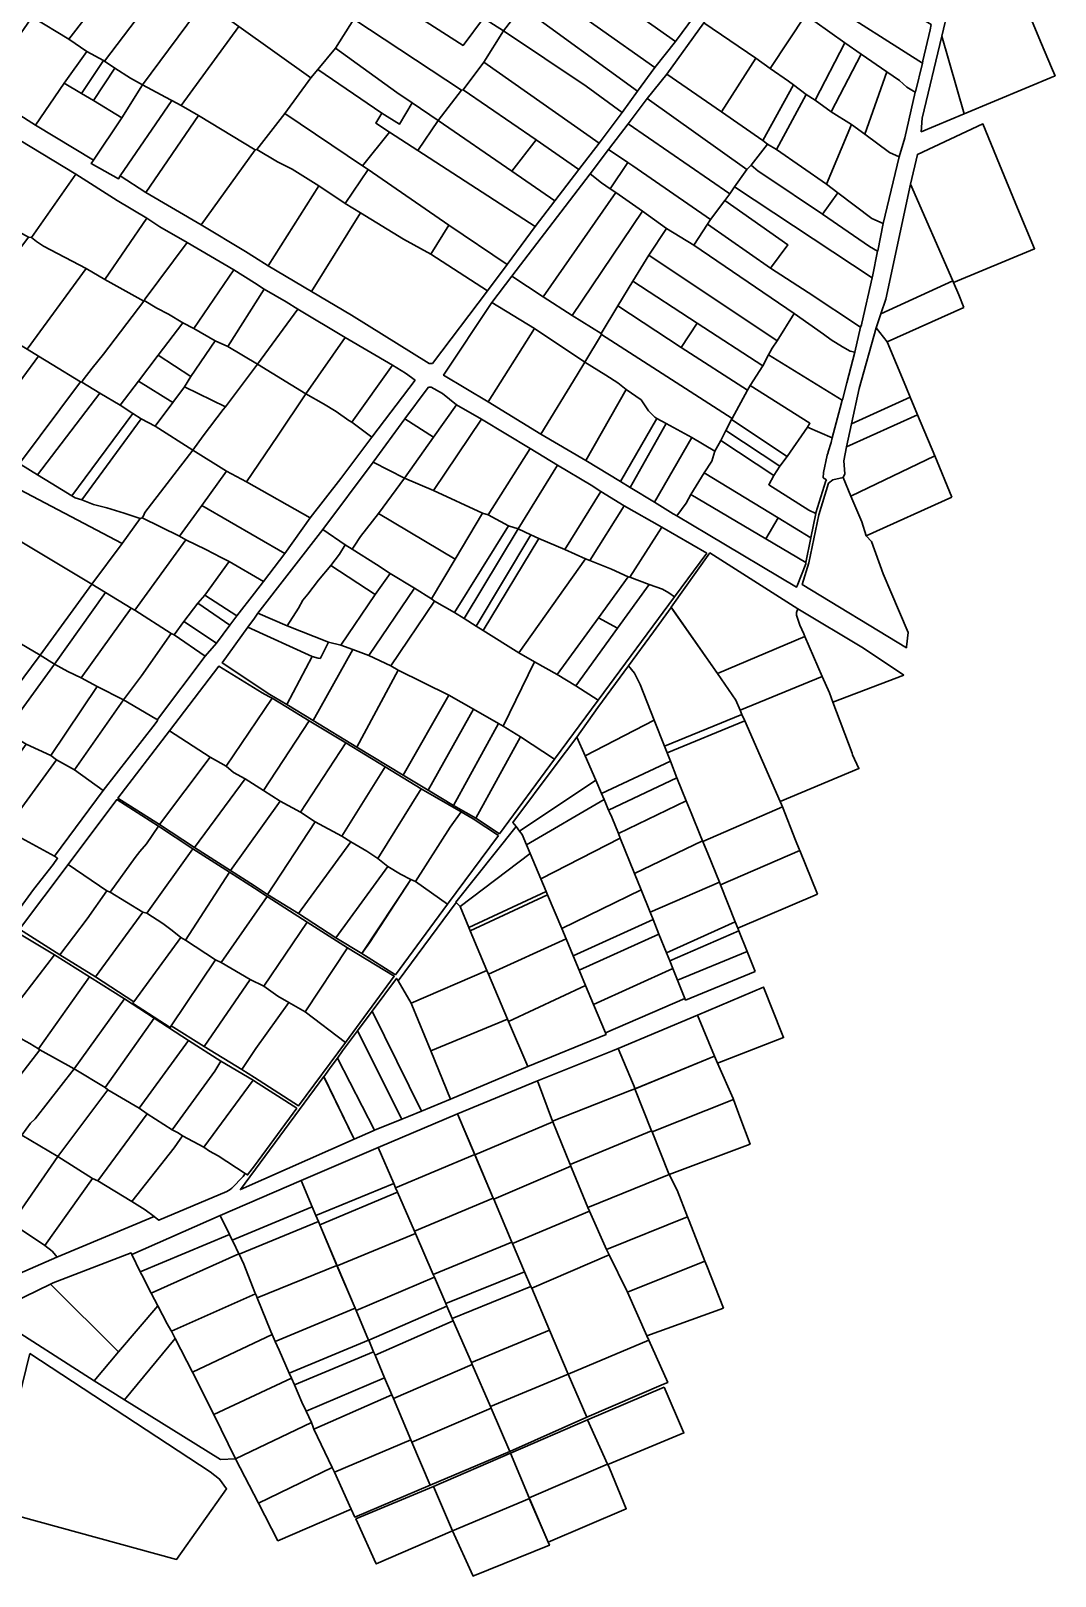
# Model space of a CAD drawing. Header units: metres. Extents: x 569648 to 571548, y 2333509 to 2335006.
# Drawn here: x 570933.4 to 571238.7, y 2333509.1 to 2333969.7 of the extents above; entities that cross this region are included whole.
import ezdxf

# ---------------------------------------------------------------- set-up
doc = ezdxf.new("R2010")
doc.units = ezdxf.units.M
doc.header["$MEASUREMENT"] = 0
doc.linetypes.add('CENTER', pattern=[2, 1.25, -0.25, 0.25, -0.25])
doc.layers.add('Net bo thua dat', color=210, linetype='CENTER', lineweight=30)

msp = doc.modelspace()

# ---------------------------------------------------------------- linework, layer by layer
at = {"layer": 'Net bo thua dat', "linetype": 'Continuous', "flags": 128}
for points in [[(571237.96, 2333958.07), (571234.38, 2333966.54), (571232.2, 2333971.72), (571226.92, 2333984.49), (571221.7, 2333996.97), (571217.75, 2334006.39), (571215.82, 2334009.7), (571215.52, 2334010.22), (571214.7, 2334009.1), (571212.53, 2334000), (571204.92, 2333968.1), (571211.59, 2333944.95), (571238.72, 2333956.28)], [(571014.09, 2333984.12), (570998.41, 2333994.69), (570997.5, 2333995.02), (570985.07, 2333978.33), (570995.37, 2333971.01), (571016.87, 2333955.63), (571018.94, 2333958.15), (571024.2, 2333964.53), (571029.71, 2333973.12), (571030.12, 2333973.75)], [(571113.43, 2333986.77), (571102.2, 2333994.47), (571096.94, 2333998.1), (571096.36, 2333998.15), (571090.96, 2333990.99), (571125.56, 2333966.51), (571131.22, 2333974.13)], [(570973.94, 2333985.2), (570969.75, 2333987.98), (570963.49, 2333992.28), (570954.38, 2333979.71), (570944.67, 2333967.19), (570950.04, 2333963.51), (570955.05, 2333960.81), (570955.36, 2333960.64)], [(571068.34, 2333973.46), (571042.44, 2333990.13), (571036.32, 2333981.99), (571062.22, 2333965.32)], [(571090.96, 2333990.99), (571084.99, 2333983.06), (571119.42, 2333958.76), (571125.56, 2333966.51)], [(570954.38, 2333979.71), (570943.3, 2333987), (570939.16, 2333981.72), (570933.9, 2333973.75), (570944.67, 2333967.19)], [(570985.07, 2333978.33), (570973.94, 2333985.2), (570955.36, 2333960.64), (570958.42, 2333958.58), (570963.13, 2333955.61), (570966.7, 2333953.55)], [(571164.55, 2333974.62), (571160.19, 2333978.13), (571153.36, 2333983.35), (571147.62, 2333987.49), (571145.55, 2333988.65), (571133.96, 2333972.07), (571149.55, 2333961.54), (571153.77, 2333958.49)], [(571174.27, 2333988.13), (571170.26, 2333978.88), (571170.1, 2333978.48), (571199.14, 2333960), (571199.32, 2333960.72), (571201.45, 2333969.97), (571201.8, 2333971.53)], [(571074.26, 2333969.65), (571068.34, 2333973.46), (571062.22, 2333965.32), (571036.32, 2333981.99), (571030.12, 2333973.75), (571029.71, 2333973.12), (571061.73, 2333951.97), (571062.25, 2333952.08), (571068.41, 2333960.33)], [(571084.99, 2333983.06), (571079.7, 2333976.74), (571114.2, 2333951.69), (571119.42, 2333958.76)], [(570995.37, 2333971.01), (570985.07, 2333978.33), (570966.7, 2333953.55), (570975.04, 2333949.11), (570975.37, 2333948.94), (570978.2, 2333947.47)], [(571079.7, 2333976.74), (571074.26, 2333969.65), (571098.95, 2333953.18), (571109.66, 2333945.37), (571114.2, 2333951.69)], [(571170.1, 2333978.48), (571168.63, 2333974.88), (571167.14, 2333972.42), (571176.05, 2333966.06), (571180.92, 2333962.7), (571188.55, 2333957.42), (571192.3, 2333954.89), (571194.52, 2333952.86), (571197.05, 2333951.37), (571197.09, 2333951.53), (571199.14, 2333960)], [(570943.34, 2333954.04), (570950.04, 2333963.51), (570944.67, 2333967.19), (570933.9, 2333973.75), (570933.21, 2333972.91), (570918.5, 2333951.86), (570934.77, 2333941.61)], [(571016.87, 2333955.63), (570995.37, 2333971.01), (570978.2, 2333947.47), (570983.4, 2333944.46), (571000.29, 2333934.17), (571000.7, 2333934.34), (571009.12, 2333945.03)], [(571029.71, 2333973.12), (571024.2, 2333964.53), (571042.51, 2333951.33), (571047.04, 2333948.25), (571054.84, 2333942.94), (571061.73, 2333951.97)], [(571149.55, 2333961.54), (571133.96, 2333972.07), (571122.97, 2333956.77), (571139.25, 2333945.49)], [(571176.05, 2333966.06), (571167.14, 2333972.42), (571164.55, 2333974.62), (571153.77, 2333958.49), (571159.21, 2333954.7), (571160.72, 2333953.57), (571164.55, 2333950.69), (571167.15, 2333948.98)], [(571098.95, 2333953.18), (571074.26, 2333969.65), (571068.41, 2333960.33), (571102.8, 2333936.15), (571109.66, 2333945.37)], [(571204.92, 2333968.09), (571199.09, 2333943.64), (571198.83, 2333939.62), (571211.59, 2333944.95)], [(570955.05, 2333960.81), (570950.04, 2333963.51), (570943.34, 2333954.04), (570948.49, 2333951)], [(571042.51, 2333951.33), (571024.2, 2333964.53), (571018.94, 2333958.15), (571037.99, 2333945.19), (571043.23, 2333941.83), (571047.04, 2333948.25)], [(571160.72, 2333953.57), (571159.21, 2333954.7), (571153.77, 2333958.49), (571149.55, 2333961.54), (571139.25, 2333945.49), (571151.56, 2333936.96)], [(571180.92, 2333962.7), (571176.05, 2333966.06), (571167.15, 2333948.98), (571171.94, 2333945.53)], [(571188.55, 2333957.42), (571180.92, 2333962.7), (571171.94, 2333945.53), (571178, 2333941.73), (571182.01, 2333938.89)], [(570958.42, 2333958.58), (570955.36, 2333960.64), (570955.05, 2333960.81), (570948.49, 2333951), (570952.1, 2333948.87)], [(570966.7, 2333953.55), (570963.13, 2333955.61), (570958.42, 2333958.58), (570952.1, 2333948.87), (570960.48, 2333943.71)], [(571040.31, 2333939.44), (571036.22, 2333942.21), (571037.99, 2333945.19), (571018.94, 2333958.15), (571016.87, 2333955.63), (571009.12, 2333945.03), (571032.25, 2333929.48)], [(571068.41, 2333960.33), (571062.25, 2333952.08), (571083.97, 2333937.16), (571096.78, 2333928.36), (571102.8, 2333936.15)], [(571197.05, 2333951.37), (571194.52, 2333952.86), (571192.3, 2333954.89), (571188.55, 2333957.42), (571182.01, 2333938.89), (571189.35, 2333933.45), (571192.23, 2333932.16), (571193.94, 2333937.81)], [(570952.1, 2333948.87), (570948.49, 2333951), (570943.34, 2333954.04), (570934.77, 2333941.61), (570952.04, 2333931.17), (570960.48, 2333943.71)], [(570975.37, 2333948.94), (570975.04, 2333949.11), (570966.7, 2333953.55), (570960.48, 2333943.71), (570952.04, 2333931.17), (570951.39, 2333930.11), (570959.46, 2333925.54), (570959.96, 2333926.47)], [(571153.03, 2333935.94), (571151.56, 2333936.96), (571139.25, 2333945.49), (571122.97, 2333956.77), (571117.08, 2333949.53), (571146.83, 2333928.33), (571148.11, 2333929.67)], [(571164.55, 2333950.69), (571160.72, 2333953.57), (571151.56, 2333936.96), (571153.03, 2333935.94), (571155.67, 2333934.32)], [(570983.4, 2333944.46), (570978.2, 2333947.47), (570975.37, 2333948.94), (570959.96, 2333926.47), (570967.68, 2333921.53)], [(571054.84, 2333942.94), (571047.04, 2333948.25), (571043.23, 2333941.83), (571037.99, 2333945.19), (571036.22, 2333942.21), (571040.31, 2333939.44), (571048.76, 2333934.06)], [(571083.97, 2333937.16), (571062.25, 2333952.08), (571061.73, 2333951.97), (571054.84, 2333942.94), (571076.79, 2333927.82)], [(571117.08, 2333949.53), (571111.46, 2333942.01), (571141.74, 2333921.07), (571143.19, 2333923.14), (571146.83, 2333928.33)], [(571178, 2333941.73), (571171.94, 2333945.53), (571167.15, 2333948.98), (571164.55, 2333950.69), (571155.67, 2333934.32), (571170.55, 2333924)], [(571000.29, 2333934.17), (570983.4, 2333944.46), (570967.68, 2333921.53), (570984.11, 2333911.82)], [(571009.12, 2333945.03), (571000.7, 2333934.34), (571006.94, 2333930.68), (571011.26, 2333928.42), (571019.18, 2333923.48), (571027.09, 2333918.2), (571033.93, 2333928.32), (571032.25, 2333929.48)], [(570946.75, 2333926.95), (570926.63, 2333939.16), (570914.47, 2333918.19), (570932.66, 2333908.17), (570933.57, 2333908.07)], [(571048.76, 2333934.06), (571040.31, 2333939.44), (571032.25, 2333929.48), (571033.93, 2333928.32), (571057.96, 2333911.73), (571075.37, 2333900.04), (571083.68, 2333911.38)], [(571054.84, 2333942.94), (571048.76, 2333934.06), (571083.68, 2333911.38), (571089.6, 2333919), (571076.79, 2333927.82)], [(571111.46, 2333942.01), (571105.62, 2333934.28), (571111.39, 2333930.42), (571112.82, 2333929.47), (571135.98, 2333913.44), (571140.23, 2333919.07), (571141.74, 2333921.07)], [(571192.23, 2333932.16), (571189.35, 2333933.45), (571182.01, 2333938.89), (571178, 2333941.73), (571170.55, 2333924), (571173.96, 2333921.39), (571184.08, 2333913.79), (571187.48, 2333912.22)], [(571227.49, 2333916.8), (571222.16, 2333929.85), (571217.22, 2333941.95), (571197.65, 2333932.84), (571195.64, 2333923.99), (571208.2, 2333895.12), (571208.41, 2333894.63), (571232.59, 2333904.73)], [(571019.18, 2333923.48), (571011.26, 2333928.42), (571006.94, 2333930.68), (571000.7, 2333934.34), (571000.29, 2333934.17), (570984.11, 2333911.82), (570997.41, 2333903.89), (571000, 2333902.26), (571004.11, 2333899.68)], [(571096.78, 2333928.36), (571083.97, 2333937.16), (571076.79, 2333927.82), (571089.6, 2333919)], [(571111.39, 2333930.42), (571105.62, 2333934.28), (571100.1, 2333927.08), (571103.53, 2333924.35), (571106.11, 2333922.63)], [(571155.67, 2333934.32), (571153.03, 2333935.94), (571148.11, 2333929.67), (571150.24, 2333927.85), (571152.15, 2333926.54), (571169.4, 2333915.04), (571173.96, 2333921.39), (571170.55, 2333924)], [(571112.82, 2333929.47), (571111.39, 2333930.42), (571106.11, 2333922.63), (571107.47, 2333921.72), (571107.79, 2333921.53), (571115.68, 2333915.9), (571122.89, 2333910.81), (571131.05, 2333905.76), (571135.12, 2333912.09), (571135.98, 2333913.44)], [(571183.36, 2333905.4), (571176.99, 2333909.73), (571169.4, 2333915.04), (571152.15, 2333926.54), (571150.24, 2333927.85), (571148.11, 2333929.67), (571146.83, 2333928.33), (571143.19, 2333923.14), (571184.17, 2333896.11), (571184.26, 2333896.5), (571185.82, 2333904.03)], [(570967.94, 2333913.85), (570959.14, 2333919.07), (570946.75, 2333926.95), (570933.57, 2333908.07), (570935.02, 2333906.93), (570935.96, 2333906.27), (570937.19, 2333905.5), (570949.88, 2333898.88), (570955.45, 2333895.58)], [(571033.93, 2333928.32), (571027.09, 2333918.2), (571031.62, 2333915.44), (571044.5, 2333907.6), (571052.64, 2333903.08), (571057.96, 2333911.73)], [(571107.79, 2333921.53), (571107.47, 2333921.72), (571106.11, 2333922.63), (571103.53, 2333924.35), (571100.1, 2333927.08), (571076.72, 2333896.55), (571086.13, 2333890.38)], [(571031.62, 2333915.44), (571027.09, 2333918.2), (571019.18, 2333923.48), (571004.11, 2333899.68), (571017.04, 2333892.02)], [(571115.68, 2333915.9), (571107.79, 2333921.53), (571086.13, 2333890.38), (571094.75, 2333884.8)], [(571143.19, 2333923.14), (571141.74, 2333921.07), (571140.23, 2333919.07), (571159.01, 2333905.92), (571153.9, 2333898.94), (571165.13, 2333891.73), (571180.67, 2333881.39), (571180.96, 2333882.1), (571181.09, 2333882.54), (571184.17, 2333896.11)], [(571187.48, 2333912.22), (571184.08, 2333913.79), (571173.96, 2333921.39), (571169.4, 2333915.04), (571176.99, 2333909.73), (571183.36, 2333905.4), (571185.82, 2333904.03), (571185.84, 2333904.14)], [(571195.64, 2333923.99), (571188.22, 2333889.66), (571186.81, 2333885.38), (571208.2, 2333895.12)], [(571069.5, 2333892.19), (571052.64, 2333903.08), (571044.5, 2333907.6), (571031.62, 2333915.44), (571017.04, 2333892.02), (571028.99, 2333884.92), (571052.14, 2333870.53), (571053.1, 2333870.52)], [(571112.83, 2333895.05), (571117.65, 2333902.77), (571122.89, 2333910.81), (571115.68, 2333915.9), (571094.75, 2333884.8), (571103.42, 2333879.51), (571108.37, 2333887.69)], [(571140.23, 2333919.07), (571135.98, 2333913.44), (571135.12, 2333912.09), (571153.9, 2333898.94), (571159.01, 2333905.92)], [(570979.96, 2333906.64), (570971.82, 2333911.31), (570967.94, 2333913.85), (570955.45, 2333895.58), (570967.02, 2333889.08), (570967.19, 2333889.34), (570967.46, 2333889.76)], [(571057.96, 2333911.73), (571052.64, 2333903.08), (571069.5, 2333892.19), (571075.37, 2333900.04)], [(571153.9, 2333898.94), (571135.12, 2333912.09), (571131.05, 2333905.76), (571160.9, 2333885.42), (571169.7, 2333879.25), (571171.98, 2333877.62), (571175.34, 2333875.51), (571177.59, 2333874.24), (571178.99, 2333873.88), (571180.67, 2333881.39), (571165.13, 2333891.73)], [(570949.88, 2333898.88), (570937.19, 2333905.5), (570935.96, 2333906.27), (570935.02, 2333906.93), (570933.57, 2333908.07), (570932.66, 2333908.17), (570915.56, 2333885.32), (570916.13, 2333884.75), (570916.8, 2333884.19), (570917.6, 2333883.59), (570932.3, 2333874.8)], [(570993.91, 2333898.43), (570979.96, 2333906.64), (570967.46, 2333889.76), (570967.19, 2333889.34), (570970.93, 2333887.04), (570974.45, 2333885.2), (570978.71, 2333882.66), (570981.96, 2333880.99)], [(571131.05, 2333905.76), (571122.89, 2333910.81), (571117.65, 2333902.77), (571155.85, 2333877.26), (571160.9, 2333885.42)], [(571117.65, 2333902.77), (571112.83, 2333895.05), (571131.99, 2333882.51), (571151.61, 2333869.82), (571153.27, 2333873.13), (571154.37, 2333875.13), (571155.85, 2333877.26)], [(570967.02, 2333889.08), (570955.45, 2333895.58), (570949.88, 2333898.88), (570932.3, 2333874.8), (570935.65, 2333872.69), (570939.75, 2333870.23), (570948.18, 2333865.04), (570948.58, 2333864.95), (570948.95, 2333865.7), (570951.65, 2333869.11), (570955.03, 2333873.28)], [(571002.97, 2333892.64), (571000, 2333894.54), (570993.91, 2333898.43), (570981.96, 2333880.99), (570988.32, 2333877.3), (570992.08, 2333875.58)], [(571012.97, 2333886.75), (571009.47, 2333888.9), (571002.97, 2333892.64), (570992.08, 2333875.58), (571000.95, 2333870.3)], [(571094.75, 2333884.8), (571086.13, 2333890.38), (571076.72, 2333896.55), (571070.8, 2333888.72), (571083.51, 2333880.95), (571098.52, 2333870.89), (571103.5, 2333879.19), (571103.42, 2333879.51)], [(571131.99, 2333882.51), (571112.83, 2333895.05), (571108.37, 2333887.69), (571127.28, 2333875.31)], [(571211.56, 2333887.24), (571209.98, 2333891.02), (571208.41, 2333894.63), (571208.2, 2333895.12), (571186.81, 2333885.38), (571185.41, 2333881.16), (571188.62, 2333876.99)], [(570971.31, 2333872.97), (570978.71, 2333882.66), (570974.45, 2333885.2), (570970.93, 2333887.04), (570967.19, 2333889.34), (570967.02, 2333889.08), (570955.03, 2333873.28), (570951.65, 2333869.11), (570948.95, 2333865.7), (570948.58, 2333864.95), (570953.95, 2333861.71), (570960.05, 2333858.1), (570965.49, 2333865.28)], [(571083.51, 2333880.95), (571070.8, 2333888.72), (571056.43, 2333867.01), (571069.74, 2333859.06)], [(570935.65, 2333872.69), (570932.3, 2333874.8), (570917.6, 2333883.59), (570916.8, 2333884.19), (570916.13, 2333884.75), (570915.56, 2333885.32), (570906.38, 2333872.81), (570926.33, 2333860.03)], [(571027.07, 2333878.32), (571012.97, 2333886.75), (571000.95, 2333870.3), (571015.31, 2333861.46)], [(571127.28, 2333875.31), (571108.37, 2333887.69), (571103.42, 2333879.51), (571103.5, 2333879.19), (571142.4, 2333854.13), (571147.01, 2333862.63)], [(571178.99, 2333873.88), (571177.59, 2333874.24), (571175.34, 2333875.51), (571171.98, 2333877.62), (571169.7, 2333879.25), (571160.9, 2333885.42), (571155.85, 2333877.26), (571154.37, 2333875.13), (571153.27, 2333873.13), (571175.27, 2333859.56), (571175.31, 2333859.7), (571176.64, 2333864.75)], [(570988.32, 2333877.3), (570981.96, 2333880.99), (570978.71, 2333882.66), (570971.31, 2333872.97), (570981.02, 2333866.67)], [(571096.27, 2333867.16), (571098.52, 2333870.89), (571083.51, 2333880.95), (571069.74, 2333859.06), (571085.44, 2333849.5)], [(571103.5, 2333879.19), (571098.52, 2333870.89), (571104.77, 2333867.08), (571108.39, 2333864.75), (571110.88, 2333862.8), (571115.3, 2333859.66), (571117.48, 2333856.4), (571119.36, 2333854.55), (571120.03, 2333854.17), (571122.81, 2333852.6), (571130.38, 2333848.44), (571137.32, 2333844.4), (571139.03, 2333847.62), (571140.52, 2333850.54), (571142.26, 2333853.87), (571142.4, 2333854.13)], [(571131.99, 2333882.51), (571127.28, 2333875.31), (571147.01, 2333862.63), (571147.85, 2333863.97), (571151.61, 2333869.82)], [(571195.56, 2333860.47), (571194.22, 2333863.69), (571188.62, 2333876.99), (571185.41, 2333881.16), (571180.26, 2333863.03), (571177.99, 2333852.58)], [(571000.95, 2333870.3), (570992.08, 2333875.58), (570988.32, 2333877.3), (570981.02, 2333866.67), (570979.14, 2333863.58), (570991.37, 2333857.65)], [(571041.18, 2333870), (571027.07, 2333878.32), (571015.31, 2333861.46), (571020.58, 2333858.55), (571024.4, 2333856.25), (571028.22, 2333853.58), (571029.02, 2333853.06)], [(570948.18, 2333865.04), (570939.75, 2333870.23), (570935.65, 2333872.69), (570926.33, 2333860.03), (570917.49, 2333848.02), (570929.97, 2333840.72)], [(570981.02, 2333866.67), (570971.31, 2333872.97), (570965.49, 2333865.28), (570975.66, 2333858.89), (570979.14, 2333863.58)], [(571006.88, 2333848.88), (571015.31, 2333861.46), (571000.95, 2333870.3), (570991.37, 2333857.65), (570990.75, 2333856.83), (570984.72, 2333848.95), (570981.67, 2333844.73), (570991.75, 2333838.41), (570997.66, 2333835.29)], [(571047.98, 2333865.6), (571045.09, 2333867.63), (571041.18, 2333870), (571029.02, 2333853.06), (571035.06, 2333848.59)], [(571110.88, 2333862.8), (571108.39, 2333864.75), (571104.77, 2333867.08), (571098.52, 2333870.89), (571096.27, 2333867.16), (571085.44, 2333849.5), (571098.86, 2333841.61)], [(571174.69, 2333857.32), (571175.27, 2333859.56), (571153.27, 2333873.13), (571151.61, 2333869.82), (571147.85, 2333863.97), (571165.63, 2333852.71), (571164.9, 2333851.57), (571172.24, 2333848.37)], [(570953.95, 2333861.71), (570948.58, 2333864.95), (570948.18, 2333865.04), (570929.97, 2333840.72), (570930.35, 2333840.39), (570935.39, 2333837.38)], [(570965.49, 2333865.28), (570960.05, 2333858.1), (570963.81, 2333855.65), (570966.29, 2333854.04), (570970.42, 2333851.83), (570975.66, 2333858.89)], [(570963.81, 2333855.65), (570960.05, 2333858.1), (570953.95, 2333861.71), (570935.39, 2333837.38), (570939.42, 2333834.82), (570945.63, 2333831.1)], [(571035.06, 2333848.59), (571029.02, 2333853.06), (571028.22, 2333853.58), (571024.4, 2333856.25), (571020.58, 2333858.55), (571015.31, 2333861.46), (571006.88, 2333848.88), (570997.66, 2333835.29), (571016.67, 2333824.51), (571025.81, 2333836.27)], [(571060.3, 2333858.24), (571056.1, 2333861.59), (571052.73, 2333863.43), (571051.95, 2333863.45), (571051.49, 2333862.98), (571044.91, 2333854.04), (571053.42, 2333848.53)], [(571120.03, 2333854.17), (571119.36, 2333854.55), (571117.48, 2333856.4), (571115.3, 2333859.66), (571110.88, 2333862.8), (571098.86, 2333841.61), (571109.14, 2333835.35)], [(571164.9, 2333851.57), (571165.63, 2333852.71), (571147.85, 2333863.97), (571147.01, 2333862.63), (571142.4, 2333854.13), (571142.26, 2333853.87), (571158.89, 2333842.85)], [(571197.74, 2333855.24), (571195.56, 2333860.47), (571177.99, 2333852.58), (571176.49, 2333845.69)], [(570966.29, 2333854.04), (570963.81, 2333855.65), (570945.63, 2333831.1), (570946.57, 2333830.53), (570948.56, 2333829.88)], [(571067.74, 2333853.96), (571060.3, 2333858.24), (571053.42, 2333848.53), (571044.76, 2333836.31), (571053.37, 2333832.67)], [(570981.67, 2333844.73), (570970.42, 2333851.83), (570966.29, 2333854.04), (570948.56, 2333829.88), (570952.07, 2333828.54), (570956.03, 2333827.52), (570961.22, 2333825.92), (570965.95, 2333824.29), (570966.54, 2333824.49), (570966.92, 2333825.16), (570967.35, 2333826.12)], [(571053.42, 2333848.53), (571044.91, 2333854.04), (571035.42, 2333841.15), (571044.76, 2333836.31)], [(571082.19, 2333845.21), (571067.74, 2333853.96), (571053.37, 2333832.67), (571068.05, 2333825.92), (571069.69, 2333825.44)], [(571122.81, 2333852.6), (571120.03, 2333854.17), (571109.14, 2333835.35), (571112.05, 2333833.57)], [(571130.38, 2333848.44), (571122.81, 2333852.6), (571112.05, 2333833.57), (571119.27, 2333829.17)], [(571142.26, 2333853.87), (571140.52, 2333850.54), (571156.68, 2333839.88), (571158.89, 2333842.85)], [(571170.53, 2333835.83), (571169.55, 2333836.48), (571169.65, 2333838.06), (571170.74, 2333843.17), (571171.06, 2333844.01), (571171.11, 2333844.25), (571171.96, 2333847.02), (571172.24, 2333848.37), (571164.9, 2333851.57), (571158.89, 2333842.85), (571156.68, 2333839.88), (571154.86, 2333837.17), (571153.37, 2333834.4), (571165.35, 2333826.84), (571167.4, 2333825.87), (571167.42, 2333825.99), (571170.38, 2333835.55)], [(571202.82, 2333843.02), (571197.74, 2333855.24), (571176.49, 2333845.69), (571175.76, 2333841.51), (571176, 2333837.65), (571175.49, 2333836.54), (571177.87, 2333830.96)], [(571136.37, 2333841.45), (571137.32, 2333844.4), (571130.38, 2333848.44), (571119.27, 2333829.17), (571124.88, 2333825.75), (571125.92, 2333825.13), (571128.72, 2333828.89), (571130.12, 2333831.44), (571134.09, 2333837.97)], [(571153.37, 2333834.4), (571154.86, 2333837.17), (571139.03, 2333847.62), (571137.32, 2333844.4), (571136.37, 2333841.45), (571134.09, 2333837.97), (571156.21, 2333824.49), (571165.93, 2333818.57), (571167.4, 2333825.87), (571165.35, 2333826.84)], [(571140.52, 2333850.54), (571139.03, 2333847.62), (571154.86, 2333837.17), (571156.68, 2333839.88)], [(570991.75, 2333838.41), (570981.67, 2333844.73), (570967.35, 2333826.12), (570966.92, 2333825.16), (570966.54, 2333824.49), (570977.68, 2333819.02), (570984.3, 2333828.22)], [(571090.39, 2333840.22), (571082.19, 2333845.21), (571069.69, 2333825.44), (571075.8, 2333822.18), (571078.61, 2333821.25)], [(571207.96, 2333830.65), (571202.82, 2333843.02), (571177.87, 2333830.96), (571181.11, 2333823.34), (571182.44, 2333819.13)], [(570961.22, 2333825.92), (570956.03, 2333827.52), (570952.07, 2333828.54), (570948.56, 2333829.88), (570946.57, 2333830.53), (570945.63, 2333831.1), (570939.42, 2333834.82), (570935.39, 2333837.38), (570930.35, 2333840.39), (570926.21, 2333834.93), (570960.62, 2333816.85), (570965.95, 2333824.29)], [(570997.66, 2333835.29), (570991.75, 2333838.41), (570984.3, 2333828.22), (571009.05, 2333813.9), (571016.67, 2333824.51)], [(571044.76, 2333836.31), (571035.42, 2333841.15), (571020.44, 2333821.09), (571027.06, 2333816.48), (571029.12, 2333815.22), (571029.79, 2333816.06), (571031.63, 2333818.92), (571036.99, 2333825.85)], [(571103.32, 2333832.42), (571100.42, 2333834.22), (571090.39, 2333840.22), (571078.61, 2333821.25), (571082.42, 2333819.51), (571084.84, 2333818.41), (571092.6, 2333815.05)], [(571156.21, 2333824.49), (571134.09, 2333837.97), (571130.12, 2333831.44), (571152.49, 2333818.24)], [(570926.21, 2333834.93), (570918.14, 2333824.69), (570951.58, 2333804.72), (570960.62, 2333816.85)], [(571053.37, 2333832.67), (571044.76, 2333836.31), (571036.99, 2333825.85), (571059.91, 2333812.21), (571068.05, 2333825.92)], [(571183.98, 2333817.45), (571182.44, 2333819.13), (571181.11, 2333823.34), (571177.87, 2333830.96), (571175.49, 2333836.54), (571172.49, 2333835.84), (571171.21, 2333834.83), (571168.29, 2333825.45), (571165.3, 2333811.15), (571163.32, 2333804.65), (571194.39, 2333785.8), (571194.43, 2333786.09), (571194.95, 2333790.38), (571189.75, 2333802.51), (571187.46, 2333807.85)], [(570984.3, 2333828.22), (570977.68, 2333819.02), (570979.57, 2333817.99), (570985.59, 2333815.1), (570990.15, 2333812.72), (570992.46, 2333811.56), (571002.69, 2333805.55), (571009.05, 2333813.9)], [(571110.24, 2333828.13), (571103.32, 2333832.42), (571092.6, 2333815.05), (571098.7, 2333812.34), (571100.05, 2333811.86)], [(571121.49, 2333821.73), (571110.24, 2333828.13), (571100.05, 2333811.86), (571106.43, 2333809.27), (571111.41, 2333806.91), (571111.9, 2333806.81)], [(571130.12, 2333831.44), (571128.72, 2333828.89), (571125.92, 2333825.13), (571135.29, 2333819.52), (571161.65, 2333803.91), (571161.84, 2333804.25), (571164.36, 2333810.85), (571164.41, 2333811.04), (571164.44, 2333811.18), (571152.49, 2333818.24)], [(570951.58, 2333804.72), (570918.14, 2333824.69), (570902.51, 2333804.32), (570910.51, 2333798.87), (570921.23, 2333792.45), (570924.49, 2333790.5), (570936.17, 2333783.57)], [(570979.57, 2333817.99), (570977.68, 2333819.02), (570966.54, 2333824.49), (570965.95, 2333824.29), (570960.62, 2333816.85), (570951.58, 2333804.72), (570955.6, 2333802.25), (570963.29, 2333797.59), (570964.39, 2333796.96)], [(571036.99, 2333825.85), (571031.63, 2333818.92), (571029.79, 2333816.06), (571029.12, 2333815.22), (571036.41, 2333810.61), (571040.47, 2333807.97), (571047.78, 2333803.56), (571052.82, 2333800.41), (571059.91, 2333812.21)], [(571075.8, 2333822.18), (571069.69, 2333825.44), (571068.05, 2333825.92), (571059.91, 2333812.21), (571052.82, 2333800.41), (571053.71, 2333799.72), (571059.63, 2333796.32)], [(571165.93, 2333818.57), (571156.21, 2333824.49), (571152.49, 2333818.24), (571164.44, 2333811.18)], [(571025.39, 2333813.71), (571027.06, 2333816.48), (571020.44, 2333821.09), (571001.01, 2333796.07), (571009.81, 2333792.34), (571013.14, 2333797.59), (571014.49, 2333799.96), (571015.93, 2333801.8), (571019.12, 2333805.96), (571022.84, 2333810.35)], [(571078.61, 2333821.25), (571075.8, 2333822.18), (571059.63, 2333796.32), (571062.52, 2333794.51)], [(571082.42, 2333819.51), (571078.61, 2333821.25), (571062.52, 2333794.51), (571066.11, 2333792.25)], [(571084.84, 2333818.41), (571082.42, 2333819.51), (571066.11, 2333792.25), (571068.24, 2333790.91)], [(571134.89, 2333813.96), (571121.49, 2333821.73), (571111.9, 2333806.81), (571117.7, 2333804.69), (571121.63, 2333803.25), (571123.56, 2333802.15), (571125.29, 2333800.98)], [(570992.46, 2333811.56), (570990.15, 2333812.72), (570985.59, 2333815.1), (570979.57, 2333817.99), (570964.39, 2333796.96), (570975.16, 2333790.05), (570976.13, 2333789.61), (570978.94, 2333793.67), (570983.15, 2333799.12), (570985.28, 2333801.49)], [(571029.12, 2333815.22), (571027.06, 2333816.48), (571025.39, 2333813.71), (571022.84, 2333810.35), (571036, 2333801.72), (571040.47, 2333807.97), (571036.41, 2333810.61)], [(571098.7, 2333812.34), (571092.6, 2333815.05), (571084.84, 2333818.41), (571068.24, 2333790.91), (571078.85, 2333784.29)], [(571002.69, 2333805.55), (570992.46, 2333811.56), (570985.28, 2333801.49), (570994.82, 2333795.36), (571000, 2333802.07)], [(571036, 2333801.72), (571022.84, 2333810.35), (571019.12, 2333805.96), (571015.93, 2333801.8), (571014.49, 2333799.96), (571013.14, 2333797.59), (571009.81, 2333792.34), (571022.07, 2333787.52), (571025.81, 2333786.58)], [(571102.61, 2333794.77), (571111.41, 2333806.91), (571106.43, 2333809.27), (571100.05, 2333811.86), (571098.7, 2333812.34), (571078.85, 2333784.29), (571083.49, 2333781.63), (571090.32, 2333777.81)], [(571162.58, 2333792.54), (571161.58, 2333795.47), (571161.61, 2333796.35), (571161.99, 2333797.37), (571135.83, 2333814.05), (571124.24, 2333797.92), (571138.08, 2333778.1), (571164.14, 2333789.14), (571163.8, 2333789.92)], [(571040.47, 2333807.97), (571036, 2333801.72), (571025.81, 2333786.58), (571029.32, 2333785.29), (571034.16, 2333783.52), (571047.78, 2333803.56)], [(571117.7, 2333804.69), (571111.9, 2333806.81), (571111.41, 2333806.91), (571102.61, 2333794.77), (571108.24, 2333791.61)], [(570955.6, 2333802.25), (570951.58, 2333804.72), (570936.17, 2333783.57), (570940.45, 2333780.95)], [(570963.29, 2333797.59), (570955.6, 2333802.25), (570940.45, 2333780.95), (570944.42, 2333778.7), (570948.35, 2333776.81)], [(570985.28, 2333801.49), (570983.15, 2333799.12), (570992.73, 2333792.54), (570994.82, 2333795.36)], [(571053.71, 2333799.72), (571052.82, 2333800.41), (571047.78, 2333803.56), (571034.16, 2333783.52), (571040.7, 2333780.37)], [(571102.55, 2333770.19), (571095.84, 2333774.46), (571108.24, 2333791.61), (571117.7, 2333804.69), (571121.63, 2333803.25), (571123.56, 2333802.15), (571125.29, 2333800.98)], [(570975.16, 2333790.05), (570964.39, 2333796.96), (570963.29, 2333797.59), (570948.35, 2333776.81), (570953.13, 2333774.26), (570960.99, 2333770.26), (570966.36, 2333777.39)], [(570992.73, 2333792.54), (570983.15, 2333799.12), (570978.94, 2333793.67), (570988.71, 2333787.14)], [(571009.81, 2333792.34), (571001.01, 2333796.07), (571000, 2333794.65), (570998.1, 2333791.97), (571017.2, 2333783.17), (571018.98, 2333782.68), (571019.6, 2333782.58), (571019.89, 2333783.05), (571022.07, 2333787.52)], [(571138.08, 2333778.1), (571124.3, 2333797.84), (571119.01, 2333790.57), (571111.59, 2333780.46), (571113.38, 2333778.27), (571114.99, 2333774.83), (571119.23, 2333764.19), (571122.29, 2333756.45), (571145.37, 2333765.94), (571144.84, 2333767.22), (571143.58, 2333770.23)], [(571193.61, 2333777.61), (571181.64, 2333785.71), (571161.99, 2333797.37), (571161.61, 2333796.35), (571161.58, 2333795.47), (571162.58, 2333792.54), (571163.8, 2333789.92), (571164.14, 2333789.14), (571169.32, 2333777.27), (571171.46, 2333772.36), (571172.49, 2333769.59)], [(570988.71, 2333787.14), (570978.94, 2333793.67), (570976.13, 2333789.61), (570985.39, 2333783.34)], [(571017.2, 2333783.17), (570998.1, 2333791.97), (570990.43, 2333781.31), (571004.65, 2333771.86), (571009.68, 2333768.85)], [(571108.24, 2333791.61), (571102.61, 2333794.77), (571090.32, 2333777.81), (571095.84, 2333774.46)], [(570936.17, 2333783.57), (570924.49, 2333790.5), (570908.76, 2333770.64), (570914.81, 2333766.56), (570921.11, 2333763.5)], [(570985.39, 2333783.34), (570976.13, 2333789.61), (570975.16, 2333790.05), (570966.36, 2333777.39), (570960.99, 2333770.26), (570970.62, 2333764.64), (570971.17, 2333764.38)], [(571029.32, 2333785.29), (571025.81, 2333786.58), (571022.07, 2333787.52), (571019.89, 2333783.05), (571019.6, 2333782.58), (571018.98, 2333782.68), (571017.2, 2333783.17), (571009.68, 2333768.85), (571017.51, 2333764.1)], [(571164.14, 2333789.14), (571138.08, 2333778.1), (571143.58, 2333770.23), (571144.84, 2333767.22), (571169.32, 2333777.27)], [(570940.45, 2333780.95), (570936.17, 2333783.57), (570921.11, 2333763.5), (570925.83, 2333760.73)], [(571042.87, 2333779.13), (571040.7, 2333780.37), (571034.16, 2333783.52), (571029.32, 2333785.29), (571017.51, 2333764.1), (571030.6, 2333756.16)], [(570953.13, 2333774.26), (570948.35, 2333776.81), (570944.42, 2333778.7), (570940.45, 2333780.95), (570925.83, 2333760.73), (570931.99, 2333757.11), (570939.36, 2333753.73)], [(571005.3, 2333770.82), (571004.32, 2333771.3), (571002.33, 2333772.32), (570989.41, 2333780.31), (570974.7, 2333761.02), (570986.88, 2333753.19), (570991.56, 2333750.51)], [(571057.94, 2333771.66), (571042.87, 2333779.13), (571030.6, 2333756.16), (571044.36, 2333747.83)], [(571102.55, 2333770.19), (571095.84, 2333774.46), (571090.32, 2333777.81), (571083.49, 2333781.63), (571074.2, 2333762.48), (571079.34, 2333759.27), (571089.51, 2333752.55)], [(571114.99, 2333774.83), (571113.38, 2333778.27), (571111.59, 2333780.46), (571102.41, 2333767.96), (571096.14, 2333759.18), (571098.58, 2333753.61), (571119.23, 2333764.19)], [(571172.49, 2333769.59), (571171.46, 2333772.36), (571169.32, 2333777.27), (571144.84, 2333767.22), (571145.37, 2333765.94), (571146.21, 2333764.02), (571156.77, 2333740.02), (571180.21, 2333749.78), (571178.36, 2333753.92), (571178.18, 2333754.39)], [(570960.99, 2333770.26), (570953.13, 2333774.26), (570939.36, 2333753.73), (570941.05, 2333752.36), (570946.39, 2333749.38)], [(570970.43, 2333763.16), (570970.98, 2333763.82), (570971.12, 2333764.1), (570971.17, 2333764.38), (570970.62, 2333764.64), (570960.99, 2333770.26), (570946.39, 2333749.38), (570954.91, 2333743.25)], [(571016.31, 2333764.02), (571009.38, 2333768.32), (571005.3, 2333770.82), (570991.56, 2333750.51), (570993.83, 2333748.67), (570997.31, 2333746.71), (571002.76, 2333743.27)], [(571065.35, 2333767.48), (571057.94, 2333771.66), (571044.36, 2333747.83), (571051.83, 2333743.38)], [(571027.27, 2333757.46), (571016.31, 2333764.02), (571002.76, 2333743.27), (571007.71, 2333740.11), (571013.78, 2333736.83)], [(571072.75, 2333763.18), (571065.35, 2333767.48), (571051.83, 2333743.38), (571059.36, 2333738.82)], [(571123.04, 2333754.53), (571122.29, 2333756.45), (571119.23, 2333764.19), (571098.58, 2333753.61), (571101.76, 2333746.33), (571103.49, 2333742.38), (571124.03, 2333751.97)], [(571146.21, 2333764.02), (571145.37, 2333765.94), (571122.29, 2333756.45), (571123.04, 2333754.53)], [(571157.46, 2333738.39), (571157.19, 2333739.07), (571156.77, 2333740.02), (571146.21, 2333764.02), (571123.04, 2333754.53), (571124.03, 2333751.97), (571125.94, 2333747.07), (571127.42, 2333743.32), (571128.75, 2333740.14), (571130.23, 2333736.61), (571133.13, 2333729.46), (571133.71, 2333728.06)], [(570986.88, 2333753.19), (570974.7, 2333761.02), (570959.32, 2333741.01), (570971.76, 2333733.1)], [(571079.34, 2333759.27), (571074.2, 2333762.48), (571072.75, 2333763.18), (571059.36, 2333738.82), (571066, 2333735.03)], [(571073.09, 2333730.35), (571066, 2333735.03), (571079.34, 2333759.27), (571089.51, 2333752.55)], [(571101.76, 2333746.33), (571098.58, 2333753.61), (571096.14, 2333759.18), (571089.64, 2333750.62), (571077.11, 2333733.69), (571078.03, 2333732.5), (571079.09, 2333731.15)], [(570941.05, 2333752.36), (570939.36, 2333753.73), (570931.99, 2333757.11), (570922.77, 2333744.23), (570917.51, 2333736.89), (570925.88, 2333731.62)], [(571039.05, 2333750.3), (571027.27, 2333757.46), (571013.78, 2333736.83), (571018.12, 2333733.9), (571026.06, 2333729.67)], [(570954.91, 2333743.25), (570946.39, 2333749.38), (570941.05, 2333752.36), (570925.88, 2333731.62), (570926.18, 2333731.48), (570940.39, 2333723.72)], [(570997.31, 2333746.71), (570993.83, 2333748.67), (570991.56, 2333750.51), (570986.88, 2333753.19), (570971.76, 2333733.1), (570982.15, 2333726.24)], [(571049.76, 2333743.79), (571039.05, 2333750.3), (571026.06, 2333729.67), (571028.78, 2333727.94), (571033.49, 2333725.15), (571036.83, 2333722.98)], [(571125.94, 2333747.07), (571124.03, 2333751.97), (571103.49, 2333742.38), (571104.29, 2333740.56), (571104.79, 2333739.42), (571105.61, 2333737.42)], [(571007.71, 2333740.11), (571002.76, 2333743.27), (570997.31, 2333746.71), (570982.15, 2333726.24), (570992.89, 2333719.38)], [(571104.29, 2333740.56), (571103.49, 2333742.38), (571101.76, 2333746.33), (571079.09, 2333731.15), (571079.89, 2333730.12), (571081.14, 2333727.08)], [(571127.42, 2333743.32), (571125.94, 2333747.07), (571105.61, 2333737.42), (571105.86, 2333736.82), (571106.58, 2333735.32), (571108.56, 2333730.41), (571128.75, 2333740.14)], [(570964.46, 2333723.29), (570965.84, 2333725.03), (570967.86, 2333727.38), (570971.41, 2333732.61), (570958.96, 2333740.53), (570944.52, 2333721.21), (570956.02, 2333713.38), (570957.07, 2333712.92)], [(571058.41, 2333732.35), (571061.67, 2333736.88), (571049.76, 2333743.79), (571036.83, 2333722.98), (571039.82, 2333720.6), (571043.59, 2333718.29), (571046.68, 2333716.7), (571048.02, 2333716.13)], [(571108.56, 2333730.41), (571106.58, 2333735.32), (571105.86, 2333736.82), (571105.61, 2333737.42), (571104.79, 2333739.42), (571104.29, 2333740.56), (571081.14, 2333727.08), (571082.22, 2333724.49), (571085.4, 2333716.89), (571109.09, 2333729.08)], [(571018.12, 2333733.9), (571013.78, 2333736.83), (571007.71, 2333740.11), (570992.89, 2333719.38), (571000, 2333714.8), (571003.91, 2333712.28)], [(571072.74, 2333729.86), (571065.27, 2333734.79), (571061.67, 2333736.88), (571058.41, 2333732.35), (571048.02, 2333716.13), (571057.6, 2333709.37)], [(571130.23, 2333736.61), (571128.75, 2333740.14), (571108.56, 2333730.41), (571109.09, 2333729.08), (571113.35, 2333718.49), (571133.65, 2333728.21), (571133.13, 2333729.46)], [(571162.62, 2333725.34), (571162.45, 2333725.76), (571161.35, 2333728.49), (571157.46, 2333738.39), (571133.71, 2333728.06), (571135.17, 2333724.51), (571138.63, 2333715.93), (571138.94, 2333715.16)], [(570934.12, 2333713.72), (570939.98, 2333721.16), (570941.37, 2333723.05), (570940.39, 2333723.72), (570926.18, 2333731.48), (570912.9, 2333711.64), (570926.52, 2333703.25)], [(570981.65, 2333725.92), (570971.41, 2333732.61), (570967.86, 2333727.38), (570965.84, 2333725.03), (570964.46, 2333723.29), (570957.07, 2333712.92), (570966.71, 2333707.03), (570967.97, 2333706.68)], [(571028.78, 2333727.94), (571026.06, 2333729.67), (571018.12, 2333733.9), (571003.91, 2333712.28), (571013.17, 2333706.61)], [(571082.22, 2333724.49), (571081.14, 2333727.08), (571079.89, 2333730.12), (571079.09, 2333731.15), (571078.03, 2333732.5), (571060.09, 2333709.97), (571061.35, 2333708.68)], [(571039.82, 2333720.6), (571036.83, 2333722.98), (571033.49, 2333725.15), (571028.78, 2333727.94), (571013.17, 2333706.61), (571024.28, 2333699.39)], [(571113.35, 2333718.49), (571109.09, 2333729.08), (571085.4, 2333716.89), (571086.97, 2333713.17), (571087.38, 2333712.19), (571091.62, 2333702.09), (571115.31, 2333713.63)], [(571135.17, 2333724.51), (571133.65, 2333728.21), (571113.35, 2333718.49), (571115.31, 2333713.63), (571117.99, 2333706.97), (571138.63, 2333715.93)], [(570992.56, 2333718.89), (570981.65, 2333725.92), (570967.97, 2333706.68), (570972.68, 2333703.61), (570975.52, 2333701.49), (570978.06, 2333699.49), (570979.51, 2333698.67)], [(571085.4, 2333716.89), (571082.22, 2333724.49), (571061.35, 2333708.68), (571063.96, 2333702.42), (571086.97, 2333713.17)], [(571167.88, 2333712.33), (571162.62, 2333725.34), (571138.94, 2333715.16), (571143.38, 2333704.11), (571144.12, 2333702.22)], [(570956.02, 2333713.38), (570944.52, 2333721.21), (570930, 2333701.94), (570942.05, 2333694.23), (570950.17, 2333704.96)], [(571003.81, 2333711.69), (571000, 2333714.13), (570992.56, 2333718.89), (570979.51, 2333698.67), (570988.4, 2333692.8), (570990.13, 2333691.96)], [(571046.68, 2333716.7), (571043.59, 2333718.29), (571039.82, 2333720.6), (571024.28, 2333699.39), (571032.07, 2333694.67), (571034.34, 2333697.81)], [(570957.07, 2333712.92), (570956.02, 2333713.38), (570950.17, 2333704.96), (570942.05, 2333694.23), (570952.67, 2333687.7), (570966.71, 2333707.03)], [(571042.07, 2333688.36), (571032.07, 2333694.67), (571046.68, 2333716.7), (571048.02, 2333716.13), (571057.6, 2333709.37)], [(571087.38, 2333712.19), (571086.97, 2333713.17), (571063.96, 2333702.42), (571064.36, 2333701.43)], [(571118.86, 2333704.82), (571117.99, 2333706.97), (571115.31, 2333713.63), (571091.62, 2333702.09), (571092.92, 2333699.01), (571095.05, 2333693.94)], [(571143.38, 2333704.11), (571138.94, 2333715.16), (571138.63, 2333715.93), (571117.99, 2333706.97), (571118.86, 2333704.82), (571120.61, 2333700.47), (571122.85, 2333694.92)], [(571015.74, 2333704), (571003.81, 2333711.69), (570990.13, 2333691.96), (570998.74, 2333686.95), (571002.79, 2333684.96)], [(571064.36, 2333701.43), (571063.96, 2333702.42), (571061.35, 2333708.68), (571060.16, 2333709.9), (571042.84, 2333686.52), (571046.71, 2333679.89), (571069.3, 2333689.6)], [(571092.92, 2333699.01), (571091.62, 2333702.09), (571087.38, 2333712.19), (571064.36, 2333701.43), (571069.3, 2333689.6), (571069.79, 2333688.47)], [(570978.06, 2333699.49), (570975.52, 2333701.49), (570972.68, 2333703.61), (570967.97, 2333706.68), (570966.71, 2333707.03), (570952.67, 2333687.7), (570964.06, 2333680.3)], [(571027.73, 2333696.39), (571015.74, 2333704), (571002.79, 2333684.96), (571007, 2333681.98), (571010.26, 2333680.08), (571015.14, 2333677.29)], [(571120.61, 2333700.47), (571118.86, 2333704.82), (571095.05, 2333693.94), (571096.85, 2333689.66)], [(571144.41, 2333701.48), (571144.12, 2333702.22), (571143.38, 2333704.11), (571122.85, 2333694.92), (571123.84, 2333692.46)], [(570940.41, 2333694.28), (570929.53, 2333700.86), (570913.69, 2333680.84), (570924.42, 2333673.42)], [(570988.4, 2333692.8), (570979.51, 2333698.67), (570978.06, 2333699.49), (570964.06, 2333680.3), (570963.69, 2333679.83), (570974.9, 2333672.58), (570975.17, 2333673.1)], [(571096.85, 2333689.66), (571095.05, 2333693.94), (571092.92, 2333699.01), (571069.79, 2333688.47), (571075.51, 2333675.07), (571075.78, 2333674.44), (571098.74, 2333685.15)], [(571123.84, 2333692.46), (571122.85, 2333694.92), (571120.61, 2333700.47), (571096.85, 2333689.66), (571098.74, 2333685.15), (571101.14, 2333679.44), (571124.76, 2333690.17)], [(571146.92, 2333695.31), (571144.41, 2333701.48), (571123.84, 2333692.46), (571124.76, 2333690.17), (571126.14, 2333686.75)], [(571027.73, 2333696.39), (571041.71, 2333687.88), (571027.13, 2333668.14), (571015.14, 2333677.29)], [(571149.31, 2333689.36), (571146.92, 2333695.31), (571126.14, 2333686.75), (571128.35, 2333681.27), (571128.55, 2333680.77)], [(570950.86, 2333687.75), (570940.41, 2333694.28), (570924.42, 2333673.42), (570930.91, 2333669.05), (570933.08, 2333667.86), (570935.7, 2333666.31)], [(570998.74, 2333686.95), (570990.13, 2333691.96), (570988.4, 2333692.8), (570975.17, 2333673.1), (570985.05, 2333666.96)], [(571128.35, 2333681.27), (571126.14, 2333686.75), (571124.76, 2333690.17), (571101.14, 2333679.44), (571104.66, 2333671.05)], [(570961.27, 2333681.15), (570950.86, 2333687.75), (570935.7, 2333666.31), (570936.05, 2333665.99), (570946.26, 2333660.35)], [(571010.26, 2333680.08), (571007, 2333681.98), (571002.79, 2333684.96), (570998.74, 2333686.95), (570985.05, 2333666.96), (570996.24, 2333660.08), (571000.46, 2333666.37)], [(571047, 2333679.38), (571046.71, 2333679.89), (571042.84, 2333686.52), (571042.41, 2333687.26), (571035.12, 2333677.52), (571049.84, 2333647.7), (571058.43, 2333651.3), (571052.58, 2333665.69)], [(571069.79, 2333688.47), (571069.3, 2333689.6), (571046.71, 2333679.89), (571047, 2333679.38), (571052.58, 2333665.69), (571075.51, 2333675.07)], [(571101.14, 2333679.44), (571098.74, 2333685.15), (571075.78, 2333674.44), (571081.53, 2333661.01), (571104.86, 2333670.58), (571104.66, 2333671.05)], [(570970.12, 2333675.42), (570961.27, 2333681.15), (570946.26, 2333660.35), (570955.53, 2333654.71)], [(571157.35, 2333670.59), (571151.76, 2333684.67), (571132.12, 2333676.32), (571137.22, 2333664.07), (571138.09, 2333661.96), (571157.76, 2333669.63)], [(571027.13, 2333668.14), (571015.14, 2333677.29), (571010.26, 2333680.08), (571000.46, 2333666.37), (570996.24, 2333660.08), (571000, 2333657.7), (571013.21, 2333649.31)], [(571035.12, 2333677.52), (571030.74, 2333671.66), (571044.01, 2333645.28), (571045.96, 2333646.07), (571049.84, 2333647.7)], [(571137.22, 2333664.07), (571132.12, 2333676.32), (571108.47, 2333666.38), (571113.53, 2333654.39)], [(570936.05, 2333665.99), (570935.7, 2333666.31), (570933.08, 2333667.86), (570930.91, 2333669.05), (570924.42, 2333673.42), (570915.13, 2333661.05), (570913.55, 2333659.14), (570910.45, 2333654.8), (570909.57, 2333653.6), (570919.82, 2333647.14), (570920.94, 2333646.53)], [(570980.4, 2333668.7), (570970.12, 2333675.42), (570955.53, 2333654.71), (570956.32, 2333654.08), (570965.71, 2333648.54)], [(571030.74, 2333671.66), (571027.75, 2333667.67), (571026.26, 2333665.62), (571024.75, 2333663.52), (571035.84, 2333641.98), (571044.01, 2333645.28)], [(571075.78, 2333674.44), (571075.51, 2333675.07), (571052.58, 2333665.69), (571058.43, 2333651.3), (571081.53, 2333661.01)], [(570988.21, 2333659.65), (570989.98, 2333662.6), (570980.4, 2333668.7), (570965.71, 2333648.54), (570968.1, 2333646.85), (570975.54, 2333642.13)], [(570946.26, 2333660.35), (570936.05, 2333665.99), (570920.94, 2333646.53), (570930.22, 2333640.75), (570930.67, 2333640.52), (570933.3, 2333644.06), (570934.62, 2333645.38)], [(570999.62, 2333656.88), (570989.98, 2333662.6), (570988.21, 2333659.65), (570975.54, 2333642.13), (570977.3, 2333641.19), (570978.55, 2333640.34), (570984.97, 2333636.93)], [(571024.75, 2333663.52), (571022.92, 2333661.03), (571020.68, 2333657.96), (571029.72, 2333639.29), (571035.38, 2333641.79), (571035.84, 2333641.98)], [(571108.47, 2333666.38), (571106.82, 2333665.69), (571084.4, 2333656.75), (571088.92, 2333644.7), (571111.87, 2333653.71), (571113.53, 2333654.39)], [(571138.09, 2333661.96), (571137.22, 2333664.07), (571113.45, 2333654.36), (571118.43, 2333641.85), (571118.58, 2333641.48), (571142.84, 2333651.14), (571142.74, 2333651.42)], [(570956.32, 2333654.08), (570955.53, 2333654.71), (570946.26, 2333660.35), (570934.62, 2333645.38), (570933.3, 2333644.06), (570930.67, 2333640.52), (570941.45, 2333634.13)], [(571020.67, 2333657.98), (570995.86, 2333624.32), (571029.72, 2333639.29)], [(570968.1, 2333646.85), (570965.71, 2333648.54), (570956.32, 2333654.08), (570941.45, 2333634.13), (570951.79, 2333627.64), (570953.35, 2333626.96)], [(571012.7, 2333648.61), (571000, 2333656.64), (570999.62, 2333656.88), (570984.97, 2333636.93), (570986.63, 2333635.74), (570989.21, 2333634.35), (570997.28, 2333629.13), (570997.98, 2333628.7), (571000, 2333631.43)], [(571084.4, 2333656.75), (571060.52, 2333646.9), (571065.71, 2333634.71), (571088.99, 2333644.52), (571088.92, 2333644.7)], [(571113.45, 2333654.36), (571111.87, 2333653.71), (571088.92, 2333644.7), (571088.99, 2333644.52), (571094.16, 2333631.81), (571118.43, 2333641.85)], [(571144.75, 2333646), (571142.84, 2333651.14), (571118.58, 2333641.48), (571123.54, 2333628.99), (571123.63, 2333628.81), (571147.78, 2333637.85)], [(570976.07, 2333636.75), (570977.85, 2333639.3), (570978.55, 2333640.34), (570977.3, 2333641.19), (570975.54, 2333642.13), (570968.1, 2333646.85), (570953.35, 2333626.96), (570963.48, 2333620.73)], [(571065.69, 2333634.77), (571060.52, 2333646.9), (571036.89, 2333636.86), (571041.56, 2333626.11), (571042.09, 2333624.88)], [(571088.99, 2333644.52), (571065.71, 2333634.71), (571071.22, 2333621.79), (571071.35, 2333621.48), (571094.36, 2333631.31), (571094.16, 2333631.81)], [(570941.45, 2333634.13), (570930.67, 2333640.52), (570930.22, 2333640.75), (570916.29, 2333621.28), (570916.7, 2333620.71), (570927.7, 2333614.29)], [(570996.72, 2333628.19), (570997.28, 2333629.13), (570989.21, 2333634.35), (570986.63, 2333635.74), (570984.97, 2333636.93), (570978.55, 2333640.34), (570977.85, 2333639.3), (570976.07, 2333636.75), (570963.48, 2333620.73), (570967.41, 2333618.29), (570970.09, 2333616.29), (570970.77, 2333615.83), (570971.53, 2333615.18), (570991.78, 2333623.72), (570992.76, 2333624.3), (570993.29, 2333624.76)], [(571118.58, 2333641.48), (571118.43, 2333641.85), (571094.16, 2333631.81), (571094.36, 2333631.31), (571094.57, 2333630.77), (571099.41, 2333619), (571123.63, 2333628.81), (571123.54, 2333628.99)], [(571041.56, 2333626.11), (571036.89, 2333636.86), (571013.94, 2333626.97), (571017.25, 2333619.15), (571018.35, 2333616.55)], [(571065.69, 2333634.77), (571042.09, 2333624.88), (571042.67, 2333623.55), (571047.73, 2333611.89), (571071.22, 2333621.79)], [(570951.79, 2333627.64), (570941.45, 2333634.13), (570927.7, 2333614.29), (570930.32, 2333612.5), (570937.58, 2333607.61)], [(571099.41, 2333619), (571094.57, 2333630.77), (571094.36, 2333631.31), (571071.35, 2333621.48), (571076.81, 2333608.66), (571076.97, 2333608.28), (571099.92, 2333617.86)], [(570963.48, 2333620.73), (570953.35, 2333626.96), (570951.79, 2333627.64), (570937.58, 2333607.61), (570939.77, 2333605.91), (570940.83, 2333604.64), (570941.17, 2333604.16), (570970.09, 2333616.29), (570967.41, 2333618.29)], [(571017.25, 2333619.15), (571013.94, 2333626.97), (570989.82, 2333616.57), (570992.61, 2333610.89), (570993.42, 2333609.27)], [(571042.67, 2333623.55), (571042.09, 2333624.88), (571041.56, 2333626.11), (571018.35, 2333616.55), (571019.09, 2333614.82), (571019.51, 2333613.83)], [(571129.13, 2333616.21), (571126.03, 2333624.09), (571123.63, 2333628.81), (571099.41, 2333619), (571099.92, 2333617.86), (571104.99, 2333606.48)], [(571042.67, 2333623.55), (571019.51, 2333613.83), (571024.72, 2333601.54), (571048.01, 2333611.23), (571047.73, 2333611.89)], [(571071.35, 2333621.48), (571071.22, 2333621.79), (571047.73, 2333611.89), (571048.01, 2333611.23), (571053.32, 2333599.01), (571076.81, 2333608.66)], [(570992.61, 2333610.89), (570989.82, 2333616.57), (570963.46, 2333605), (570966, 2333599.77)], [(571019.09, 2333614.82), (571018.35, 2333616.55), (571017.25, 2333619.15), (570993.42, 2333609.27), (570993.69, 2333608.73), (570995.36, 2333605.19), (570995.43, 2333605.05)], [(571099.92, 2333617.86), (571076.97, 2333608.28), (571080.58, 2333599.82), (571082.45, 2333595.44), (571082.68, 2333594.88), (571105.78, 2333604.89), (571104.99, 2333606.48)], [(571134.34, 2333603.01), (571129.6, 2333615.04), (571129.13, 2333616.21), (571104.99, 2333606.48), (571105.78, 2333604.89), (571111.08, 2333594.09), (571111.24, 2333593.72)], [(570941.17, 2333604.16), (570940.83, 2333604.64), (570939.77, 2333605.91), (570937.58, 2333607.61), (570930.32, 2333612.5), (570906.27, 2333599.49), (570904.97, 2333598.61), (570903.62, 2333597.42), (570906.82, 2333595.54), (570909.57, 2333593.96), (570911.58, 2333593.29), (570912.88, 2333592.81), (570915.58, 2333593.08)], [(571019.51, 2333613.83), (571019.09, 2333614.82), (570995.43, 2333605.05), (570996.86, 2333602.08), (571000.12, 2333593.61), (571000.32, 2333593.27), (571000.54, 2333592.88), (571000.88, 2333592.05), (571024.64, 2333601.72)], [(570995.36, 2333605.19), (570993.69, 2333608.73), (570993.42, 2333609.27), (570992.61, 2333610.89), (570966, 2333599.77), (570966.44, 2333598.87), (570969.24, 2333593.4)], [(571048.01, 2333611.23), (571024.71, 2333601.54), (571030.05, 2333588.96), (571030.33, 2333588.28), (571053.67, 2333598.2), (571053.32, 2333599.01)], [(571076.97, 2333608.28), (571076.81, 2333608.66), (571053.32, 2333599.01), (571053.67, 2333598.2), (571057.09, 2333590.32), (571080.58, 2333599.82)], [(570971.19, 2333589.66), (570969.24, 2333593.4), (570966.44, 2333598.87), (570966, 2333599.77), (570963.46, 2333605), (570963.24, 2333605.45), (570940.02, 2333596.5), (570939.28, 2333596.14), (570959.55, 2333575.98)], [(570996.86, 2333602.08), (570995.43, 2333605.05), (570995.36, 2333605.19), (570969.24, 2333593.4), (570971.19, 2333589.66), (570974, 2333584.27), (570975.13, 2333582.43), (570975.31, 2333582.08), (571000.32, 2333593.27), (571000.12, 2333593.61)], [(571111.24, 2333593.72), (571111.08, 2333594.09), (571105.78, 2333604.89), (571082.68, 2333594.88), (571088, 2333582.41), (571093.57, 2333569.32), (571093.59, 2333569.28), (571117.63, 2333579.39), (571117.04, 2333580.73)], [(571139.89, 2333588.92), (571134.91, 2333601.55), (571134.34, 2333603.01), (571111.24, 2333593.72), (571117.04, 2333580.73)], [(571024.63, 2333601.72), (571000.88, 2333592.05), (571004.94, 2333582), (571005.34, 2333581.09), (571006.25, 2333578.99), (571030.05, 2333588.96)], [(571057.09, 2333590.32), (571053.67, 2333598.2), (571030.33, 2333588.28), (571034.08, 2333579.45), (571034.11, 2333579.38), (571057.43, 2333589.52)], [(571082.45, 2333595.44), (571080.58, 2333599.82), (571057.09, 2333590.32), (571057.43, 2333589.52), (571059, 2333585.92)], [(570939.28, 2333596.14), (570923.44, 2333588.45), (570922.23, 2333587.16), (570923.61, 2333585.55), (570952.21, 2333567.35), (570959.55, 2333575.98)], [(571005.34, 2333581.09), (571004.94, 2333582), (571000.88, 2333592.05), (571000.54, 2333592.88), (571000.32, 2333593.27), (570975.31, 2333582.08), (570976.4, 2333579.94), (570981.55, 2333569.85)], [(571082.68, 2333594.88), (571082.45, 2333595.44), (571059, 2333585.92), (571059.3, 2333585.21), (571064.72, 2333572.73), (571088, 2333582.41)], [(570976.4, 2333579.94), (570975.31, 2333582.08), (570975.13, 2333582.43), (570974, 2333584.27), (570971.19, 2333589.66), (570959.55, 2333575.98), (570952.21, 2333567.35), (570956.99, 2333564.31), (570961.32, 2333561.62)], [(571034.08, 2333579.45), (571030.33, 2333588.28), (571030.05, 2333588.96), (571006.25, 2333578.99), (571007.38, 2333576.4), (571010.42, 2333569.58)], [(571059.3, 2333585.21), (571059, 2333585.92), (571057.43, 2333589.52), (571034.11, 2333579.38), (571035.56, 2333575.96), (571035.99, 2333574.94)], [(571059.3, 2333585.21), (571035.99, 2333574.94), (571038.83, 2333568.23), (571040.97, 2333563.17), (571041.46, 2333562.02), (571064.98, 2333572.14), (571064.72, 2333572.73)], [(570981.55, 2333569.85), (570976.4, 2333579.94), (570961.32, 2333561.62), (570989.88, 2333543.89), (570994.34, 2333544.11), (570987.92, 2333557.24)], [(571011.09, 2333568.07), (571010.42, 2333569.58), (571007.38, 2333576.4), (571006.25, 2333578.99), (571005.34, 2333581.09), (570981.55, 2333569.85), (570987.92, 2333557.24)], [(571035.56, 2333575.96), (571034.11, 2333579.38), (571034.08, 2333579.45), (571010.42, 2333569.58), (571011.09, 2333568.07), (571011.98, 2333566.11)], [(571088, 2333582.41), (571064.72, 2333572.73), (571064.98, 2333572.14), (571070.4, 2333559.64), (571093.57, 2333569.32)], [(571117.63, 2333579.39), (571093.59, 2333569.28), (571099.14, 2333556.49), (571121.97, 2333566.34), (571123.23, 2333566.84)], [(570933.04, 2333575.42), (570926.52, 2333548.68), (570918.4, 2333530.1), (570976.84, 2333514.06), (570991.72, 2333535.12), (570989.62, 2333538.02), (570986.84, 2333540.21)], [(571038.83, 2333568.23), (571035.99, 2333574.94), (571035.56, 2333575.96), (571011.98, 2333566.11), (571014.15, 2333560.99), (571015.42, 2333558.29)], [(571064.98, 2333572.14), (571041.46, 2333562.02), (571046.66, 2333549.75), (571046.95, 2333549.07), (571070.59, 2333559.21), (571070.4, 2333559.64)], [(571015.42, 2333558.29), (571014.15, 2333560.99), (571011.98, 2333566.11), (571011.09, 2333568.07), (570987.92, 2333557.24), (570994.34, 2333544.11), (571017.02, 2333554.88)], [(571040.97, 2333563.17), (571038.83, 2333568.23), (571015.42, 2333558.29), (571017.02, 2333554.88), (571017.5, 2333553.45), (571017.78, 2333552.87)], [(571099.14, 2333556.49), (571093.59, 2333569.28), (571093.57, 2333569.32), (571070.4, 2333559.64), (571070.59, 2333559.21), (571076.21, 2333546.25)], [(571122.17, 2333565.44), (571099.32, 2333555.67), (571105.3, 2333542.48), (571105.37, 2333542.33), (571128.07, 2333551.79), (571127.96, 2333552.02)], [(571041.46, 2333562.02), (571040.97, 2333563.17), (571017.78, 2333552.87), (571023.24, 2333541.46), (571023.91, 2333540.05), (571046.66, 2333549.75)], [(571070.59, 2333559.21), (571046.95, 2333549.07), (571052.41, 2333536.18), (571076.21, 2333546.25)], [(571017.78, 2333552.87), (571017.5, 2333553.45), (571017.02, 2333554.88), (570994.34, 2333544.11), (571001.22, 2333530.87), (571023.24, 2333541.46)], [(571099.32, 2333555.67), (571076.41, 2333545.77), (571081.92, 2333532.43), (571105.3, 2333542.48)], [(571046.95, 2333549.07), (571046.66, 2333549.75), (571023.91, 2333540.05), (571028.85, 2333529.1), (571029.94, 2333526.68), (571052.41, 2333536.18)], [(571082.01, 2333532.22), (571081.92, 2333532.43), (571076.41, 2333545.77), (571053.37, 2333535.77), (571059.1, 2333522.65)], [(571105.83, 2333541.31), (571105.37, 2333542.33), (571105.3, 2333542.48), (571081.92, 2333532.43), (571082.01, 2333532.22), (571082.07, 2333532.03), (571087.58, 2333519.19), (571110.88, 2333529.2)], [(571023.91, 2333540.05), (571023.24, 2333541.46), (571001.22, 2333530.87), (571007.04, 2333519.66), (571028.85, 2333529.1)], [(571053.37, 2333535.77), (571030.26, 2333526.13), (571030.75, 2333525.06), (571036.23, 2333513.01), (571036.34, 2333512.73), (571059.1, 2333522.65)], [(571087.58, 2333519.19), (571081.99, 2333532.21), (571059.1, 2333522.65), (571065.1, 2333509.26), (571065.17, 2333509.11), (571087.95, 2333518.32)]]:
    msp.add_lwpolyline(points, close=True, dxfattribs=at)

doc.saveas('drawing.dxf')
